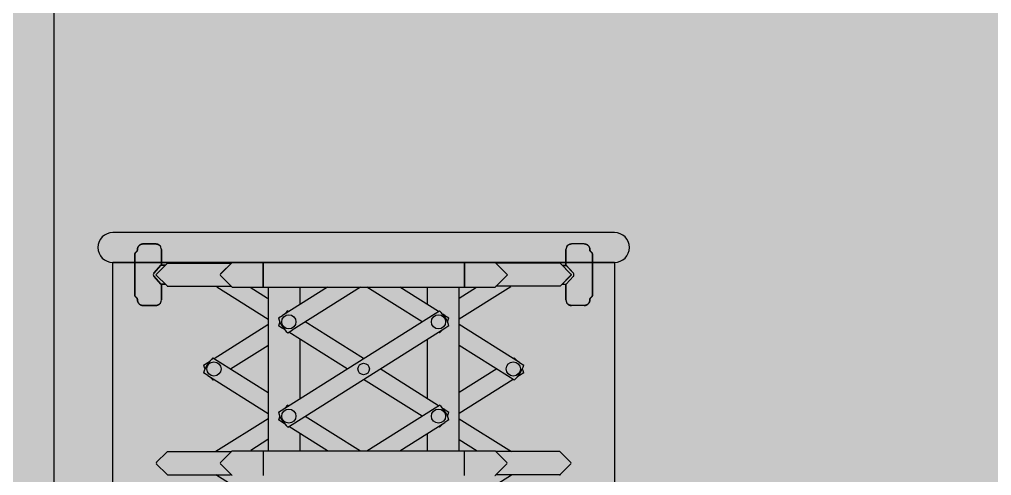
# Model space of a CAD drawing. Header units: millimetres. Extents: x 4836525 to 5356909, y -1773032 to -1295773.
# Drawn here: x 4973148 to 4974795, y -1582738 to -1581964 of the extents above; entities that cross this region are included whole.
import ezdxf

# ---------------------------------------------------------------- set-up
doc = ezdxf.new("R2010")
doc.units = ezdxf.units.MM
doc.header["$LTSCALE"] = 1000
doc.linetypes.add('HIDDEN', pattern=[9.525, 6.35, -3.175])
doc.layers.get('DEFPOINTS').update_dxf_attribs({"color": 11})
for name, color, linetype in [('A-FUR', 8, 'Continuous'), ('PAT', 252, 'Continuous'), ('PAV', 8, 'Continuous'), ('ROAD', 3, 'Continuous'), ('ROAD_HID', 252, 'HIDDEN'), ('WIN', 8, 'Continuous')]:
    doc.layers.add(name, color=color, linetype=linetype)
doc.layers.add('A-MCAL', color=9, linetype='Continuous', lineweight=25)

# ---------------------------------------------------------------- blocks, each defined once
blk = doc.blocks.new('zw$960B')
at = {"layer": 'WIN', "color": 253, "linetype": 'Continuous'}
for p, q in [((-352.1, -7644.6), (-373.8, -7644.6)), ((-373.8, -7644.6), (-352.1, -7644.6)), ((-345.6, -7647.2), (-345.6, -7647.2)), ((-342.6, -7654.1), (-342.6, -7680.8)), ((-342.6, -7680.8), (-342.6, -7654.1)), ((342.8, -7654.1), (342.8, -7680.8)), ((342.8, -7680.9), (342.9, -7654.2)), ((345.8, -7647.2), (345.8, -7647.2)), ((373.9, -7644.5), (352.3, -7644.6)), ((374, -7644.7), (352.4, -7644.7)), ((383.5, -7656.3), (383.5, -7654.5)), ((-387.6, -7662.5), (-387.6, -7731.1)), ((-387.6, -7731.1), (-387.6, -7662.5)), ((-387.6, -7672.5), (-387.6, -7662.5)), ((-387.6, -7665.3), (-387.6, -7721.1)), ((-387.6, -7728.4), (-387.6, -7672.5)), ((387.8, -7662.4), (387.8, -7731)), ((387.8, -7731.2), (387.8, -7662.6)), ((-343.3, -7680.8), (-355.2, -7694.1)), ((-355.2, -7694.1), (-343.3, -7680.8)), ((-333.1, -7677.7), (-352.2, -7696.8)), ((-352.2, -7696.8), (-333.1, -7677.7)), ((-336.3, -7680.8), (-343.3, -7680.8)), ((-343.3, -7680.8), (-336.3, -7680.8)), ((-333.1, -7677.7), (-333.1, -7677.7)), ((-333.1, -7677.7), (-333.1, -7677.7)), ((-331.8, -7677.1), (-224.1, -7677.1)), ((-331.8, -7677.1), (-223.9, -7677.1)), ((-222.7, -7675.9), (-242.3, -7695.6)), ((-222.9, -7675.9), (-242, -7695)), ((-222.9, -7675.9), (222.9, -7675.9)), ((-222.7, -7675.9), (222.9, -7675.9)), ((-170.4, -7717.7), (-170.4, -7675.9)), ((-170.4, -7675.9), (-170.4, -7717.7)), ((170.7, -7675.9), (170.7, -7717.7)), ((170.7, -7717.7), (170.7, -7675.9)), ((222.9, -7675.9), (243.8, -7696.8)), ((222.9, -7675.9), (243.8, -7696.8)), ((332.8, -7677.2), (224.1, -7677.1)), ((332.8, -7677.1), (257.2, -7677.1)), ((332.8, -7677.1), (351.4, -7695.7)), ((332.8, -7677.2), (352.5, -7696.9)), ((336.5, -7680.8), (339.5, -7680.8)), ((339.5, -7680.9), (336.5, -7680.9)), ((339.5, -7680.8), (343.5, -7680.8)), ((339.5, -7680.9), (343.5, -7680.9)), ((343.5, -7680.8), (355.4, -7694.1)), ((355.4, -7694.2), (343.5, -7680.9)), ((-355.2, -7699.5), (-343.3, -7712.8)), ((-343.3, -7712.8), (-355.2, -7699.5)), ((-352.2, -7696.8), (-333.1, -7715.9)), ((-333.1, -7715.9), (-352.2, -7696.8)), ((-222.7, -7717.7), (-242.3, -7698)), ((-222.9, -7717.7), (-242, -7698.6)), ((222.9, -7717.7), (243.8, -7696.8)), ((222.9, -7717.7), (243.8, -7696.8)), ((332.8, -7716.4), (352.5, -7696.7)), ((332.8, -7716.5), (351.4, -7697.9)), ((355.4, -7699.4), (343.5, -7712.7)), ((343.5, -7712.9), (355.4, -7699.5)), ((351.4, -7695.7), (351.4, -7695.7)), ((352.5, -7696.7), (351.4, -7695.7)), ((352.5, -7696.9), (351.4, -7697.9)), ((351.4, -7697.9), (351.4, -7697.9)), ((-387.6, -7721.1), (-387.6, -7731.1)), ((-343.3, -7712.8), (-336.3, -7712.8)), ((-336.3, -7712.8), (-343.3, -7712.8)), ((-342.6, -7712.8), (-342.6, -7739.5)), ((-342.6, -7739.5), (-342.6, -7712.8)), ((-333.1, -7715.9), (-333.1, -7715.9)), ((-333.1, -7715.9), (-333.1, -7715.9)), ((-331.8, -7716.5), (-223.9, -7716.5)), ((-331.8, -7716.5), (-224.1, -7716.5)), ((-291.9, -7716.5), (-291.5, -7716.7)), ((-248.9, -7717.3), (-161.9, -7772.1)), ((-227.3, -7716.5), (-225, -7716.5)), ((-222.9, -7717.7), (222.9, -7717.7)), ((-222.7, -7717.7), (222.9, -7717.7)), ((-192, -7718), (-163, -7736.3)), ((-161.9, -7717.7), (-161.9, -7995.7)), ((-60.9, -7717.7), (-137.2, -7765.8)), ((-5.1, -7717.7), (-121.3, -7790.9)), ((-108, -7717.7), (-108, -7747.3)), ((99, -7776.7), (5.3, -7717.7)), ((126.8, -7759.1), (61.2, -7717.7)), ((108.2, -7747.3), (108.2, -7717.7)), ((249.2, -7717.3), (162.2, -7772.1)), ((162.2, -7995.7), (162.2, -7717.7)), ((191.4, -7718.5), (162.2, -7736.9)), ((228.7, -7716.5), (224.1, -7716.5)), ((255.9, -7716.5), (224.1, -7716.5)), ((257.2, -7716.5), (225.8, -7716.5)), ((332.8, -7716.4), (255.9, -7716.5)), ((332.8, -7716.5), (257.2, -7716.5)), ((339.5, -7712.7), (336.5, -7712.7)), ((336.5, -7712.8), (339.5, -7712.9)), ((339.5, -7712.7), (343.5, -7712.7)), ((339.5, -7712.9), (343.5, -7712.9)), ((342.8, -7712.7), (342.9, -7739.4)), ((342.8, -7739.5), (342.8, -7712.9)), ((383.5, -7737.3), (383.5, -7739.1)), ((-373.8, -7749), (-352.1, -7749)), ((-352.1, -7749), (-373.8, -7749)), ((-345.6, -7746.4), (-345.6, -7746.4)), ((-128.4, -7757.9), (-126.6, -7759.1)), ((121.5, -7762.5), (128.6, -7757.9)), ((345.8, -7746.5), (345.8, -7746.4)), ((373.9, -7749.1), (352.3, -7749)), ((374, -7748.9), (352.4, -7748.9)), ((-144.4, -7930.2), (121.5, -7762.6)), ((-144.4, -7770.2), (-137.2, -7765.7)), ((-137.2, -7765.8), (-137.2, -7765.7)), ((-127.9, -7759.9), (-127.7, -7759.6)), ((137.4, -7765.8), (134, -7763.6)), ((137.4, -7765.7), (144.6, -7770.2)), ((137.4, -7765.7), (137.4, -7765.8)), ((-253.4, -7839), (-162, -7781.4)), ((-137.2, -7787.8), (-144.4, -7783.3)), ((-133.8, -7789.9), (-137.2, -7787.7)), ((-137.2, -7787.7), (-137.2, -7787.8)), ((-128.4, -7795.6), (-121.2, -7791)), ((-121.3, -7950.8), (137.4, -7787.7)), ((-121.2, -7791), (-121.3, -7790.9)), ((0.1, -7839.1), (-98.8, -7776.7)), ((144.6, -7783.3), (137.4, -7787.8)), ((137.4, -7787.7), (137.4, -7787.8)), ((264.2, -7845.7), (162.2, -7781.4)), ((-27.8, -7856.7), (-126.6, -7794.4)), ((-108, -7806.2), (-108, -7907.2)), ((108.2, -7907.2), (108.2, -7806.2)), ((128.6, -7795.6), (126.8, -7794.4)), ((-225.6, -7856.7), (-162, -7816.6)), ((248.3, -7870.9), (162.2, -7816.6)), ((-255.2, -7837.9), (-248, -7842.4)), ((253.6, -7839), (255.4, -7837.9)), ((-271.2, -7850.1), (-264, -7845.6)), ((-263.9, -7845.7), (-264, -7845.6)), ((-263.9, -7845.7), (-260.6, -7843.6)), ((-248, -7842.4), (-248.1, -7842.5)), ((-248.1, -7842.5), (-161.9, -7896.8)), ((126.8, -7919), (28, -7856.7)), ((225.8, -7856.7), (162.2, -7896.8)), ((264.2, -7845.6), (271.4, -7850.1)), ((264.2, -7845.6), (264.2, -7845.7)), ((-264, -7867.8), (-271.2, -7863.2)), ((-263.9, -7867.7), (-264, -7867.8)), ((-263.9, -7867.7), (-161.9, -7932)), ((248.3, -7870.9), (248.3, -7871)), ((255.4, -7875.5), (248.3, -7871)), ((264.2, -7867.7), (260.8, -7869.8)), ((271.4, -7863.2), (264.2, -7867.8)), ((264.2, -7867.7), (264.2, -7867.8)), ((-253.4, -7874.4), (-255.2, -7875.5)), ((99, -7936.6), (0.1, -7874.3)), ((253.6, -7874.4), (162.2, -7932)), ((-128.4, -7917.8), (-126.6, -7919)), ((5.3, -7995.7), (121.5, -7922.4)), ((121.5, -7922.4), (128.6, -7917.8)), ((121.5, -7922.4), (121.5, -7922.4)), ((-98.8, -7936.6), (-5.1, -7995.7)), ((137.4, -7925.6), (134, -7923.5)), ((137.4, -7925.6), (144.6, -7930.1)), ((137.4, -7925.6), (137.4, -7925.6)), ((-161.9, -7941.3), (-250.2, -7996.9)), ((-137.2, -7947.7), (-144.4, -7943.2)), ((-133.8, -7949.8), (-137.2, -7947.6)), ((-137.2, -7947.6), (-137.2, -7947.7)), ((-128.4, -7955.4), (-121.2, -7950.9)), ((-60.9, -7995.7), (-126.6, -7954.3)), ((-121.2, -7950.9), (-121.3, -7950.8)), ((61.2, -7995.7), (137.4, -7947.6)), ((128.6, -7955.4), (126.8, -7954.3)), ((127.9, -7953.8), (128.1, -7953.5)), ((144.6, -7943.2), (137.4, -7947.7)), ((137.4, -7947.6), (137.4, -7947.7)), ((162.2, -7941.2), (250.4, -7996.9)), ((-108, -7966), (-108, -7995.7)), ((108.2, -7995.7), (108.2, -7966)), ((-162, -7976.5), (-191.2, -7994.9)), ((162.2, -7976.5), (192.2, -7995.4)), ((-351.2, -8015.5), (-333.1, -7997.4)), ((-333.1, -7997.4), (-333.1, -7997.4)), ((-331.8, -7996.9), (-225.1, -7996.9)), ((-317.1, -7996.8), (-317.1, -7996.9)), ((-222.7, -7995.7), (-242.3, -8015.3)), ((-227.3, -7996.9), (-225, -7996.9)), ((-222.7, -7995.7), (222.9, -7995.7)), ((-170.4, -7995.7), (-170.4, -8037.5)), ((170.7, -8037.5), (170.7, -7995.7)), ((222.9, -7995.6), (242, -8014.7)), ((222.9, -7995.7), (242.6, -8015.3)), ((332, -7996.8), (224.2, -7996.9)), ((333.3, -7997.4), (333.3, -7997.4)), ((333.3, -7997.4), (351.4, -8015.4)), ((-351.2, -8015.5), (-351.2, -8015.5)), ((-333.1, -8035.7), (-351.2, -8017.6)), ((-351.2, -8017.6), (-351.2, -8017.6)), ((-222.9, -8037.5), (-242, -8018.3)), ((223.5, -8036.9), (242.6, -8017.8)), ((351.4, -8017.6), (333.3, -8035.7)), ((351.4, -8015.4), (351.4, -8015.4)), ((351.4, -8017.6), (351.4, -8017.6)), ((-333.1, -8035.7), (-333.1, -8035.7)), ((-331.8, -8036.2), (-225.6, -8036.2)), ((-161.9, -8091.9), (-250.2, -8036.2)), ((162.2, -8091.9), (250.4, -8036.2)), ((255.9, -8036.2), (224.1, -8036.3)), ((285.6, -8036.2), (255.9, -8036.2)), ((332.1, -8036.2), (285.6, -8036.2)), ((333.3, -8035.7), (333.3, -8035.7))]:
    blk.add_line(p, q, dxfattribs=at)
for points in [[(387.8, -7721.2), (387.8, -7663.8), (387.8, -7662.6)], [(387.8, -7672.4), (387.8, -7729.8), (387.8, -7731)]]:
    blk.add_lwpolyline(points, dxfattribs=at)
for centre, radius in [((-126.7, -7776.7), 12), ((126.9, -7776.7), 12), ((-253.5, -7856.7), 12), ((0.1, -7856.7), 9.74), ((253.7, -7856.7), 12), ((-126.7, -7936.6), 12), ((126.9, -7936.6), 12)]:
    blk.add_circle(centre, radius, dxfattribs=at)
for centre, radius, start, end in [((-352.1, -7654.1), 9.49, 0, 46.8264), ((-352.1, -7654.1), 9.49, 0, 46.8264), ((352.3, -7654.1), 9.49, 133.2389, 180.0653), ((352.4, -7654.2), 9.49, 133.1082, 179.9347), ((-331.8, -7678.9), 1.8, 90, 135.0165), ((-331.8, -7678.9), 1.8, 90, 135.0165), ((-352.3, -7696.8), 4, 138.2112, 221.7888), ((-352.3, -7696.8), 4, 138.2112, 221.7888), ((-241.1, -7696.8), 1.75, 135.0032, 224.9968), ((-241.1, -7696.8), 1.75, 135.0032, 224.9968), ((-240.5, -7696.6), 2.15, 135.011, 150.0073), ((-240.5, -7697.1), 2.15, 209.9927, 224.989), ((352.5, -7696.7), 4, 318.2766, 41.8541), ((352.5, -7696.9), 4, 318.1459, 41.7234), ((-331.8, -7714.7), 1.8, 224.9835, 270), ((-331.8, -7714.7), 1.8, 224.9835, 270), ((-352.1, -7739.5), 9.49, 313.1736, 0), ((-352.1, -7739.5), 9.49, 313.1736, 0), ((352.3, -7739.5), 9.49, 179.9347, 226.7611), ((352.4, -7739.4), 9.49, 180.0653, 226.8918), ((-89.7, -7800.1), 57.2, 132.5797, 140.4285), ((89.9, -7800.1), 57.2, 17.0416, 47.4202), ((-89.7, -7753.4), 57.2, 197.0417, 227.4203), ((89.9, -7753.4), 57.2, 335.9417, 342.9583), ((-89.7, -7800.1), 57.2, 155.9417, 162.9583), ((89.9, -7753.4), 57.2, 312.5797, 320.4285), ((-216.5, -7880), 57.2, 132.5798, 162.9584), ((216.7, -7880), 57.2, 39.5715, 47.4202), ((-216.5, -7833.4), 57.2, 197.0417, 204.0583), ((216.7, -7833.4), 57.2, 312.5797, 342.9583), ((216.7, -7880), 57.2, 17.0416, 24.0583), ((-216.5, -7833.4), 57.2, 219.5715, 227.4203), ((-89.7, -7960), 57.2, 132.5798, 140.4285), ((89.9, -7960), 57.2, 17.0416, 47.4202), ((-89.7, -7913.3), 57.2, 197.1453, 227.4202), ((-89.7, -7960), 57.2, 155.9417, 162.9583), ((89.9, -7913.3), 57.2, 335.9417, 342.9583), ((89.9, -7913.3), 57.2, 312.5797, 320.4285), ((-331.8, -7998.7), 1.8, 90, 135.0165), ((332, -7998.6), 1.8, 45.0323, 90.0488), ((-350.1, -8016.6), 1.5, 135.0165, 224.9835), ((-241.1, -8016.6), 1.75, 135.0032, 224.9968), ((-240.5, -8016.8), 2.15, 209.9927, 224.989), ((241.3, -8016.6), 1.75, 315.0032, 44.9968), ((350.3, -8016.5), 1.5, 315.0653, 45.0323), ((-331.8, -8034.4), 1.8, 224.9835, 270), ((222.1, -8035.6), 1.9, 270, 315.0032), ((332.1, -8034.4), 1.8, 270.0488, 315.0653)]:
    blk.add_arc(centre, radius, start, end, dxfattribs=at)
for points, knots in [([(-385.4, -7658.3), (-385.6, -7658.4), (-385.9, -7658.7), (-386.4, -7659.1), (-386.7, -7659.6), (-387.1, -7660.1), (-387.3, -7660.7), (-387.5, -7661.3), (-387.6, -7661.9), (-387.6, -7662.3), (-387.6, -7662.5)], [0, 0, 0, 0, 0.628768, 1.253672, 1.872327, 2.484491, 3.092275, 3.702397, 4.322611, 4.960843, 4.960843, 4.960843, 4.960843]), ([(-387.6, -7662.5), (-387.6, -7662.3), (-387.6, -7661.9), (-387.5, -7661.3), (-387.3, -7660.7), (-387, -7660.1), (-386.7, -7659.6), (-386.3, -7659.1), (-385.9, -7658.7), (-385.6, -7658.4), (-385.4, -7658.3)], [0, 0, 0, 0, 0.6425, 1.269109, 1.885108, 2.495581, 3.105396, 3.718015, 4.336238, 4.960842, 4.960842, 4.960842, 4.960842]), ([(-383.2, -7654.4), (-383.3, -7654.6), (-383.3, -7655), (-383.4, -7655.5), (-383.6, -7656.1), (-383.8, -7656.6), (-384.1, -7657.1), (-384.5, -7657.6), (-384.9, -7658), (-385.2, -7658.2), (-385.4, -7658.3)], [0, 0, 0, 0, 0.591563, 1.175896, 1.755623, 2.333449, 2.912061, 3.493978, 4.081977, 4.676737, 4.676737, 4.676737, 4.676737]), ([(-385.4, -7658.3), (-385.2, -7658.2), (-384.9, -7658), (-384.5, -7657.6), (-384.1, -7657.1), (-383.8, -7656.6), (-383.6, -7656.1), (-383.4, -7655.5), (-383.3, -7655), (-383.3, -7654.6), (-383.2, -7654.4)], [0, 0, 0, 0, 0.598699, 1.193051, 1.780715, 2.361587, 2.936813, 3.510863, 4.089097, 4.676714, 4.676714, 4.676714, 4.676714]), ([(-373.8, -7644.6), (-374.2, -7644.7), (-375, -7644.7), (-376.3, -7645), (-377.5, -7645.4), (-378.6, -7646), (-379.6, -7646.7), (-380.6, -7647.5), (-381.4, -7648.5), (-382, -7649.5), (-382.6, -7650.6), (-383, -7651.8), (-383.2, -7653.1), (-383.2, -7653.9), (-383.2, -7654.4)], [0, 0, 0, 0, 1.284227, 2.567283, 3.839711, 5.094273, 6.332325, 7.565788, 8.806593, 10.051096, 11.29688, 12.550345, 13.820032, 15.114652, 15.114652, 15.114652, 15.114652]), ([(-383.2, -7654.4), (-383.2, -7653.9), (-383.2, -7653.1), (-383, -7651.8), (-382.6, -7650.6), (-382, -7649.5), (-381.4, -7648.4), (-380.5, -7647.5), (-379.6, -7646.6), (-378.6, -7645.9), (-377.5, -7645.4), (-376.3, -7645), (-375, -7644.7), (-374.2, -7644.7), (-373.8, -7644.6)], [0, 0, 0, 0, 1.299775, 2.575203, 3.834122, 5.083953, 6.330794, 7.57346, 8.810237, 10.049552, 11.299818, 12.563304, 13.836759, 15.114681, 15.114681, 15.114681, 15.114681]), ([(-345.6, -7647.2), (-345.8, -7647.1), (-346.1, -7646.8), (-346.6, -7646.4), (-347.1, -7646.1), (-347.6, -7645.8), (-348.2, -7645.5), (-348.8, -7645.2), (-349.5, -7645), (-350.2, -7644.8), (-351.1, -7644.7), (-351.8, -7644.7), (-352.1, -7644.6)], [0, 0, 0, 0, 0.606244, 1.218539, 1.833552, 2.449232, 3.073026, 3.728364, 4.438849, 5.228919, 6.128983, 7.16034, 7.16034, 7.16034, 7.16034]), ([(-352.1, -7644.6), (-351.8, -7644.6), (-351.2, -7644.7), (-350.3, -7644.8), (-349.5, -7645), (-348.8, -7645.2), (-348.2, -7645.5), (-347.6, -7645.8), (-347.1, -7646.1), (-346.6, -7646.4), (-346.1, -7646.8), (-345.8, -7647.1), (-345.6, -7647.2)], [0, 0, 0, 0, 1.010436, 1.899943, 2.687377, 3.400773, 4.062147, 4.692805, 5.31365, 5.932618, 6.548969, 7.160367, 7.160367, 7.160367, 7.160367]), ([(345.8, -7647.2), (345.9, -7647), (346.2, -7646.8), (346.7, -7646.4), (347.2, -7646), (347.7, -7645.7), (348.3, -7645.4), (348.9, -7645.2), (349.6, -7644.9), (350.4, -7644.8), (351.3, -7644.6), (351.9, -7644.6), (352.3, -7644.6)], [0, 0, 0, 0, 0.606235, 1.218522, 1.833527, 2.449202, 3.072991, 3.728324, 4.438806, 5.228874, 6.128937, 7.160293, 7.160293, 7.160293, 7.160293]), ([(352.4, -7644.7), (352, -7644.7), (351.4, -7644.7), (350.5, -7644.9), (349.8, -7645.1), (349.1, -7645.3), (348.5, -7645.6), (347.9, -7645.8), (347.3, -7646.2), (346.8, -7646.5), (346.3, -7646.9), (346, -7647.2), (345.9, -7647.3)], [0, 0, 0, 0, 1.010436, 1.899942, 2.687377, 3.400773, 4.062148, 4.692808, 5.313655, 5.932627, 6.548982, 7.160385, 7.160385, 7.160385, 7.160385]), ([(373.9, -7644.5), (374.3, -7644.6), (375.2, -7644.6), (376.4, -7644.9), (377.6, -7645.3), (378.8, -7645.9), (379.8, -7646.6), (380.7, -7647.4), (381.5, -7648.3), (382.2, -7649.4), (382.7, -7650.5), (383.1, -7651.7), (383.3, -7653), (383.4, -7653.8), (383.4, -7654.3)], [0, 0, 0, 0, 1.284228, 2.567283, 3.83971, 5.094268, 6.332313, 7.565766, 8.806556, 10.051039, 11.2968, 12.550239, 13.819897, 15.114487, 15.114487, 15.114487, 15.114487]), ([(383.5, -7654.5), (383.5, -7654), (383.4, -7653.2), (383.2, -7651.9), (382.8, -7650.7), (382.3, -7649.6), (381.6, -7648.5), (380.8, -7647.6), (379.9, -7646.7), (378.8, -7646), (377.7, -7645.5), (376.5, -7645.1), (375.3, -7644.8), (374.4, -7644.8), (374, -7644.7)], [0, 0, 0, 0, 1.299807, 2.575266, 3.834215, 5.084076, 6.330943, 7.573631, 8.810427, 10.049756, 11.300033, 12.563525, 13.836983, 15.114905, 15.114905, 15.114905, 15.114905]), ([(383.4, -7654.3), (383.4, -7654.5), (383.4, -7654.9), (383.5, -7655.4), (383.7, -7656), (383.9, -7656.5), (384.3, -7657), (384.6, -7657.5), (385, -7657.9), (385.4, -7658.1), (385.5, -7658.2)], [0, 0, 0, 0, 0.591549, 1.175869, 1.755585, 2.333401, 2.912005, 3.493916, 4.08191, 4.676667, 4.676667, 4.676667, 4.676667]), ([(385.6, -7658.4), (385.5, -7658.3), (385.1, -7658.1), (384.7, -7657.7), (384.3, -7657.2), (384, -7656.7), (383.8, -7656.2), (383.6, -7655.6), (383.5, -7655.1), (383.5, -7654.7), (383.5, -7654.5)], [0, 0, 0, 0, 0.598705, 1.193065, 1.780739, 2.361622, 2.93686, 3.510923, 4.089171, 4.676802, 4.676802, 4.676802, 4.676802]), ([(385.5, -7658.2), (385.7, -7658.3), (386.1, -7658.6), (386.5, -7659), (386.9, -7659.5), (387.2, -7660), (387.5, -7660.6), (387.6, -7661.2), (387.7, -7661.8), (387.8, -7662.2), (387.8, -7662.4)], [0, 0, 0, 0, 0.628765, 1.253664, 1.872312, 2.484467, 3.092242, 3.702352, 4.322554, 4.960773, 4.960773, 4.960773, 4.960773]), ([(387.8, -7662.6), (387.8, -7662.4), (387.8, -7662), (387.7, -7661.4), (387.5, -7660.8), (387.3, -7660.2), (387, -7659.7), (386.6, -7659.2), (386.1, -7658.8), (385.8, -7658.5), (385.6, -7658.4)], [0, 0, 0, 0, 0.642513, 1.269136, 1.885148, 2.495633, 3.105459, 3.718088, 4.336319, 4.96093, 4.96093, 4.96093, 4.96093]), ([(-387.6, -7731.1), (-387.6, -7731.3), (-387.6, -7731.7), (-387.5, -7732.4), (-387.3, -7732.9), (-387, -7733.5), (-386.7, -7734), (-386.3, -7734.5), (-385.9, -7735), (-385.6, -7735.2), (-385.4, -7735.3)], [0, 0, 0, 0, 0.6425, 1.269109, 1.885108, 2.495581, 3.105396, 3.718015, 4.336238, 4.960842, 4.960842, 4.960842, 4.960842]), ([(-385.4, -7735.3), (-385.6, -7735.2), (-385.9, -7734.9), (-386.4, -7734.5), (-386.7, -7734), (-387.1, -7733.5), (-387.3, -7732.9), (-387.5, -7732.3), (-387.6, -7731.7), (-387.6, -7731.3), (-387.6, -7731.1)], [0, 0, 0, 0, 0.628768, 1.253672, 1.872327, 2.484491, 3.092275, 3.702397, 4.322611, 4.960843, 4.960843, 4.960843, 4.960843]), ([(-385.4, -7735.3), (-385.2, -7735.4), (-384.9, -7735.6), (-384.5, -7736.1), (-384.1, -7736.5), (-383.8, -7737), (-383.6, -7737.5), (-383.4, -7738.1), (-383.3, -7738.7), (-383.3, -7739), (-383.2, -7739.2)], [0, 0, 0, 0, 0.598699, 1.193051, 1.780715, 2.361587, 2.936813, 3.510863, 4.089097, 4.676714, 4.676714, 4.676714, 4.676714]), ([(-383.2, -7739.2), (-383.3, -7739), (-383.3, -7738.6), (-383.4, -7738.1), (-383.6, -7737.5), (-383.8, -7737), (-384.1, -7736.5), (-384.5, -7736), (-384.9, -7735.6), (-385.2, -7735.4), (-385.4, -7735.3)], [0, 0, 0, 0, 0.591563, 1.175896, 1.755623, 2.333449, 2.912061, 3.493978, 4.081977, 4.676737, 4.676737, 4.676737, 4.676737]), ([(-383.2, -7739.2), (-383.2, -7739.7), (-383.2, -7740.5), (-383, -7741.8), (-382.6, -7743), (-382, -7744.1), (-381.4, -7745.2), (-380.5, -7746.1), (-379.6, -7747), (-378.6, -7747.7), (-377.5, -7748.2), (-376.3, -7748.7), (-375, -7748.9), (-374.2, -7749), (-373.8, -7749)], [0, 0, 0, 0, 1.299775, 2.575203, 3.834122, 5.083953, 6.330794, 7.57346, 8.810237, 10.049552, 11.299818, 12.563304, 13.836759, 15.114681, 15.114681, 15.114681, 15.114681]), ([(-373.8, -7749), (-374.2, -7748.9), (-375, -7748.9), (-376.3, -7748.6), (-377.5, -7748.2), (-378.6, -7747.7), (-379.6, -7746.9), (-380.6, -7746.1), (-381.4, -7745.2), (-382, -7744.1), (-382.6, -7743), (-383, -7741.8), (-383.2, -7740.5), (-383.2, -7739.7), (-383.2, -7739.2)], [0, 0, 0, 0, 1.284227, 2.567283, 3.839711, 5.094273, 6.332325, 7.565788, 8.806593, 10.051096, 11.29688, 12.550345, 13.820032, 15.114652, 15.114652, 15.114652, 15.114652]), ([(373.9, -7749.1), (374.3, -7749), (375.2, -7749), (376.4, -7748.7), (377.6, -7748.3), (378.8, -7747.8), (379.8, -7747), (380.7, -7746.2), (381.5, -7745.3), (382.2, -7744.2), (382.7, -7743.1), (383.1, -7741.9), (383.3, -7740.6), (383.4, -7739.8), (383.4, -7739.3)], [0, 0, 0, 0, 1.284228, 2.567283, 3.83971, 5.094268, 6.332313, 7.565766, 8.806556, 10.051039, 11.2968, 12.550239, 13.819897, 15.114487, 15.114487, 15.114487, 15.114487]), ([(383.5, -7739.1), (383.5, -7739.6), (383.4, -7740.4), (383.2, -7741.7), (382.8, -7742.9), (382.3, -7744), (381.6, -7745.1), (380.8, -7746), (379.9, -7746.9), (378.8, -7747.6), (377.7, -7748.1), (376.5, -7748.6), (375.3, -7748.8), (374.4, -7748.9), (374, -7748.9)], [0, 0, 0, 0, 1.299807, 2.575266, 3.834215, 5.084076, 6.330943, 7.573631, 8.810427, 10.049756, 11.300033, 12.563525, 13.836983, 15.114905, 15.114905, 15.114905, 15.114905]), ([(383.4, -7739.3), (383.4, -7739.1), (383.4, -7738.8), (383.5, -7738.2), (383.7, -7737.6), (383.9, -7737.1), (384.3, -7736.6), (384.6, -7736.2), (385, -7735.7), (385.4, -7735.5), (385.5, -7735.4)], [0, 0, 0, 0, 0.591549, 1.175869, 1.755585, 2.333401, 2.912005, 3.493916, 4.08191, 4.676667, 4.676667, 4.676667, 4.676667]), ([(385.6, -7735.2), (385.5, -7735.3), (385.1, -7735.5), (384.7, -7735.9), (384.3, -7736.4), (384, -7736.9), (383.8, -7737.4), (383.6, -7738), (383.5, -7738.5), (383.5, -7738.9), (383.5, -7739.1)], [0, 0, 0, 0, 0.598705, 1.193065, 1.780739, 2.361622, 2.93686, 3.510923, 4.089171, 4.676802, 4.676802, 4.676802, 4.676802]), ([(385.5, -7735.4), (385.7, -7735.3), (386.1, -7735.1), (386.5, -7734.6), (386.9, -7734.1), (387.2, -7733.6), (387.5, -7733), (387.6, -7732.5), (387.7, -7731.8), (387.8, -7731.4), (387.8, -7731.2)], [0, 0, 0, 0, 0.628765, 1.253664, 1.872312, 2.484467, 3.092242, 3.702352, 4.322554, 4.960773, 4.960773, 4.960773, 4.960773]), ([(387.8, -7731), (387.8, -7731.2), (387.8, -7731.6), (387.7, -7732.2), (387.5, -7732.8), (387.3, -7733.4), (387, -7733.9), (386.6, -7734.4), (386.1, -7734.8), (385.8, -7735.1), (385.6, -7735.2)], [0, 0, 0, 0, 0.642513, 1.269136, 1.885148, 2.495633, 3.105459, 3.718088, 4.336319, 4.96093, 4.96093, 4.96093, 4.96093]), ([(-352.1, -7749), (-351.8, -7749), (-351.2, -7748.9), (-350.3, -7748.8), (-349.5, -7748.6), (-348.8, -7748.4), (-348.2, -7748.1), (-347.6, -7747.8), (-347.1, -7747.5), (-346.6, -7747.2), (-346.1, -7746.8), (-345.8, -7746.5), (-345.6, -7746.4)], [0, 0, 0, 0, 1.010436, 1.899943, 2.687377, 3.400773, 4.062147, 4.692805, 5.31365, 5.932618, 6.548969, 7.160367, 7.160367, 7.160367, 7.160367]), ([(-345.6, -7746.4), (-345.8, -7746.5), (-346.1, -7746.8), (-346.6, -7747.2), (-347.1, -7747.5), (-347.6, -7747.8), (-348.2, -7748.1), (-348.8, -7748.4), (-349.5, -7748.6), (-350.2, -7748.8), (-351.1, -7748.9), (-351.8, -7749), (-352.1, -7749)], [0, 0, 0, 0, 0.606244, 1.218539, 1.833552, 2.449232, 3.073026, 3.728364, 4.438849, 5.228919, 6.128983, 7.16034, 7.16034, 7.16034, 7.16034]), ([(345.8, -7746.4), (345.9, -7746.6), (346.2, -7746.9), (346.7, -7747.2), (347.2, -7747.6), (347.7, -7747.9), (348.3, -7748.2), (348.9, -7748.4), (349.6, -7748.7), (350.4, -7748.9), (351.3, -7749), (351.9, -7749), (352.3, -7749)], [0, 0, 0, 0, 0.606235, 1.218522, 1.833527, 2.449202, 3.072991, 3.728324, 4.438806, 5.228874, 6.128937, 7.160293, 7.160293, 7.160293, 7.160293]), ([(352.4, -7748.9), (352, -7748.9), (351.4, -7748.9), (350.5, -7748.7), (349.8, -7748.5), (349.1, -7748.3), (348.5, -7748.1), (347.9, -7747.8), (347.3, -7747.5), (346.8, -7747.1), (346.3, -7746.7), (346, -7746.5), (345.9, -7746.3)], [0, 0, 0, 0, 1.010436, 1.899942, 2.687377, 3.400773, 4.062148, 4.692808, 5.313655, 5.932627, 6.548982, 7.160385, 7.160385, 7.160385, 7.160385])]:
    blk.add_open_spline(points, degree=3, knots=knots, dxfattribs=at)
blk = doc.blocks.new('zw$3394')
at = {"layer": 'A-FUR', "color": 4}
for p, q in [((0, 875.4), (0, 25.4)), ((0, 875.4), (0, 25.4)), ((50.8, 25.4), (50.8, 875.4)), ((50.8, 25.4), (50.8, 875.4)), ((1049.2, 875.4), (1049.2, 25.4)), ((1100, 25.4), (1100, 875.4))]:
    blk.add_line(p, q, dxfattribs=at)
for points in [[(50.8, 875.4), (1049.2, 875.4)], [(50.8, 875.4), (50.8, 25.4)], [(1100, 875.4), (1100, 25.4)], [(1049.2, 25.4), (50.8, 25.4)]]:
    blk.add_lwpolyline(points, dxfattribs=at)
for centre, start, end in [((25.4, 875.4), 0, 180), ((25.4, 875.4), 0, 180), ((1074.6, 875.4), 0, 180), ((25.4, 25.4), 180, 0), ((25.4, 25.4), 180, 0), ((1074.6, 25.4), 180, 0)]:
    blk.add_arc(centre, 25.4, start, end, dxfattribs=at)

msp = doc.modelspace()

# ---------------------------------------------------------------- hatches: boundary and pattern name
at = {"layer": 'PAV'}
h = msp.add_hatch(dxfattribs=at)
h.set_pattern_fill('GRASS', color=256, scale=50, style=0)
h.set_pattern_definition([(90, (5001573.5, -1429608.4), (-898.025, 898.025), [238.125, -1557.925]), (45, (5001573.5, -1429608.4), (-898.026, 898.026), [238.125, -1031.875]), (135, (5001573.5, -1429608.4), (-898.026, -898.026), [238.125, -1031.875])])
edge = h.paths.add_edge_path()
edge.add_ellipse((4977650.6, -1572611.9), major_axis=(11800, 0), ratio=1, start_angle=232.12684, end_angle=270)
edge.add_ellipse((4977650.6, -1579863.9), major_axis=(4548, 0), ratio=1, start_angle=270, end_angle=360)
edge.add_ellipse((4973398.6, -1568362.1), major_axis=(8800, 0), ratio=1, start_angle=0, end_angle=29.99286)
edge.add_ellipse((4984201.6, -1553071.5), major_axis=(-8200, 0), ratio=1, start_angle=0, end_angle=29.99286, ccw=False)
edge.add_line((4976001.6, -1553071.5), (4976001.6, -1434405.9))
edge.add_line((4976001.6, -1434405.9), (4979549.5, -1434405.4))
edge.add_line((4979549.5, -1434405.4), (4979549.5, -1426505.4))
edge.add_line((4979549.5, -1426505.4), (5001373.5, -1426505.4))
edge.add_line((5001373.5, -1426505.4), (5001373.9, -1421808.1))
edge.add_line((5001373.9, -1421808.1), (4980352.8, -1421805.4))
edge.add_line((4980352.8, -1421805.4), (4973401.5, -1428773.4))
edge.add_line((4973401.5, -1428773.4), (4973406.9, -1473633.3))
edge.add_line((4973406.9, -1473633.3), (4970404.8, -1485682.2))
edge.add_line((4970404.8, -1485682.2), (4970405.8, -1510090.1))
edge.add_line((4970405.8, -1510090.1), (4970406.4, -1581926.5))
edge.add_line((4982198.6, -1579863.9), (4982198.6, -1568362.1))
edge.add_line((4981020.2, -1563963.1), (4977099.7, -1557170.6))
h.paths.add_polyline_path([(4974306.4, -1571113.1), (4974306.4, -1581113.1), (4979556.4, -1581113.1), (4979556.4, -1571113.1)], flags=16)

# ---------------------------------------------------------------- linework, layer by layer
at = {"layer": 'DEFPOINTS'}
msp.add_lwpolyline([(5241374.3, -1596611.9), (5241387.3, -1510093.5), (5241403.9, -1429950.9), (5236078.1, -1424637.9), (5107296.2, -1424622), (4981514.4, -1424605.6), (4976201.6, -1429931.1), (4976201.6, -1473998.1), (4973204.8, -1486025.7), (4973205.8, -1510090), (4973206.5, -1596605.5), (5107290.4, -1596608.7)], dxfattribs=at)
at = {"layer": 'PAT'}
msp.add_lwpolyline([(4979549.5, -1426505.4), (4979549.5, -1434405.4), (4976001.6, -1434405.9), (4976001.6, -1553071.5, 0.131621), (4977099.7, -1557170.6), (4981020.2, -1563963.1, -0.131621), (4982198.6, -1568362.1), (4982198.6, -1579863.9, -0.414214), (4977650.6, -1584411.9, -0.166774), (4970406.4, -1581926.5), (4970405.8, -1510090.1), (4970404.8, -1485682.2), (4973406.9, -1473633.3), (4973401.5, -1428773.4), (4980352.8, -1421805.4), (5001373.9, -1421808.1), (5001373.5, -1426505.4)], format="xyb", close=True, dxfattribs=at)
at = {"layer": 'ROAD'}
msp.add_lwpolyline([(4970204.8, -1485657.7), (4970205.8, -1510090.1), (4970206.4, -1582023.8, 0.168876), (4977650.6, -1584611.9, 0.414214), (4982398.6, -1579863.9), (4982398.6, -1568362.1, 0.131621), (4981193.4, -1563863.1), (4977272.9, -1557070.7, -0.131621), (4976201.6, -1553071.5), (4976201.6, -1434605.8)], format="xyb", dxfattribs=at)
at = {"layer": 'ROAD_HID', "ltscale": 0.5}
msp.add_arc((4973898.6, -1580511.9), 12000, 270, 0, dxfattribs=at)

# ---------------------------------------------------------------- block references
at = {"layer": 'A-FUR', "rotation": 269.9999999999999}
msp.add_blockref('zw$3394', (4973281, -1582325.3), dxfattribs=at)
at = {"layer": 'A-MCAL', "color": 8, "rotation": 360}
msp.add_blockref('zw$960B', (4973731.3, -1574700.1), dxfattribs=at)

doc.saveas('drawing.dxf')
